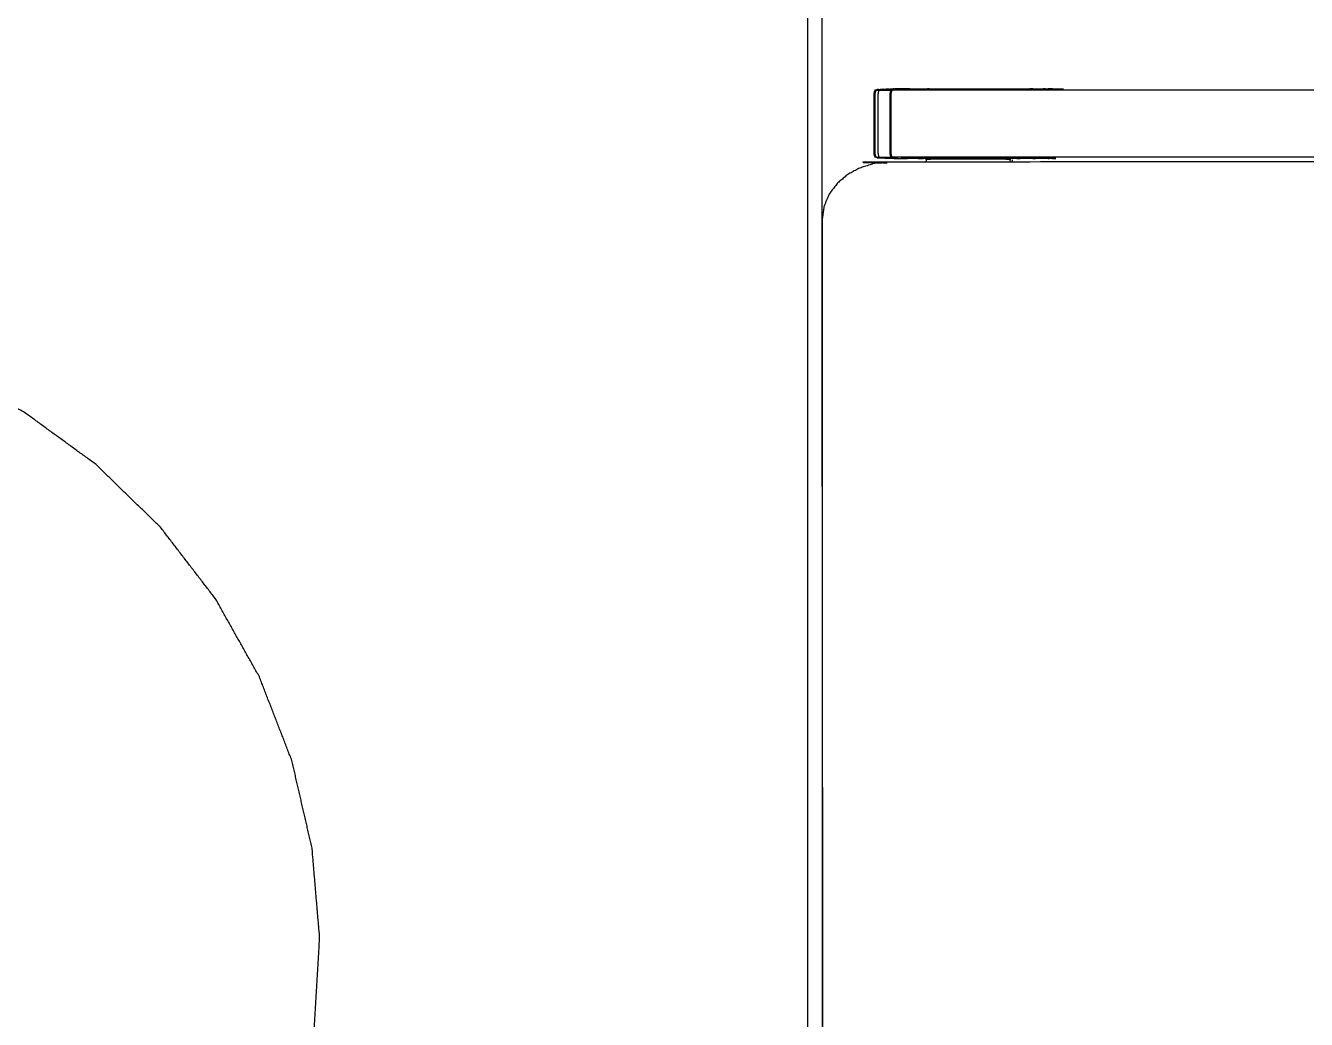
# Model space of a CAD drawing. Header units: millimetres. Extents: x 3429 to 24139, y -631 to 9878.
# Drawn here: x 7964.84 to 8008.2, y 3634.7 to 3668.35 of the extents above; entities that cross this region are included whole.
import ezdxf

# ---------------------------------------------------------------- set-up
doc = ezdxf.new("R2010")
doc.units = ezdxf.units.MM
for name, color, linetype, lineweight in [('multid_gorunus_3', 23, 'Continuous', 13), ('multid_gorunus_4', 15, 'Continuous', 9), ('multid_gorunus_5', 193, 'Continuous', 5)]:
    doc.layers.add(name, color=color, linetype=linetype, lineweight=lineweight)

# ---------------------------------------------------------------- blocks, each defined once
blk = doc.blocks.new('grup-1')
at = {"layer": 'multid_gorunus_3', "lineweight": -3}
for points in [[(2472.273, 6191.084), (2471.903, 6191.127), (2471.533, 6191.17), (2437.262, 6191.179), (2402.99, 6191.189), (2402.62, 6191.146), (2402.25, 6191.104), (2401.911, 6190.982), (2401.571, 6190.861), (2401.271, 6190.67), (2400.971, 6190.479), (2400.721, 6190.229), (2400.471, 6189.979), (2400.28, 6189.68), (2400.09, 6189.38), (2399.968, 6189.04), (2399.846, 6188.701), (2399.804, 6188.331), (2399.761, 6187.961), (2399.747, 6136.19), (2399.729, 6073.918), (2399.772, 6073.548), (2399.815, 6073.178), (2399.936, 6072.839), (2400.058, 6072.499), (2400.248, 6072.199), (2400.439, 6071.899), (2400.689, 6071.649), (2400.939, 6071.399), (2401.238, 6071.208), (2401.538, 6071.017), (2401.878, 6070.896), (2402.217, 6070.774), (2402.587, 6070.731), (2402.957, 6070.689), (2437.229, 6070.679), (2471.5, 6070.67), (2471.87, 6070.712), (2472.24, 6070.755), (2472.58, 6070.876), (2472.919, 6070.998), (2473.219, 6071.188), (2473.519, 6071.379), (2473.769, 6071.629), (2474.019, 6071.879), (2474.21, 6072.179), (2474.401, 6072.478), (2474.522, 6072.818), (2474.644, 6073.158), (2474.687, 6073.528), (2474.729, 6073.897), (2474.747, 6136.169), (2474.761, 6187.94), (2474.718, 6188.31), (2474.676, 6188.68), (2474.554, 6189.02), (2474.433, 6189.36), (2474.242, 6189.659), (2474.052, 6189.959), (2473.802, 6190.209), (2473.552, 6190.459), (2473.252, 6190.65), (2472.952, 6190.841), (2472.613, 6190.963), (2472.273, 6191.084)], [(2471.531, 6190.67), (2471.844, 6190.634), (2472.156, 6190.597), (2472.444, 6190.494), (2472.731, 6190.392), (2472.984, 6190.23), (2473.238, 6190.069), (2473.449, 6189.857), (2473.661, 6189.646), (2473.822, 6189.392), (2473.983, 6189.138), (2474.086, 6188.851), (2474.189, 6188.564), (2474.225, 6188.251), (2474.261, 6187.938), (2474.247, 6136.169), (2474.229, 6073.9), (2474.193, 6073.587), (2474.157, 6073.274), (2474.054, 6072.987), (2473.951, 6072.7), (2473.79, 6072.446), (2473.628, 6072.193), (2473.417, 6071.981), (2473.205, 6071.77), (2472.952, 6071.609), (2472.698, 6071.447), (2472.411, 6071.345), (2472.124, 6071.242), (2471.811, 6071.206), (2471.498, 6071.17), (2437.229, 6071.179), (2402.959, 6071.189), (2402.647, 6071.225), (2402.334, 6071.261), (2402.047, 6071.364), (2401.76, 6071.467), (2401.506, 6071.628), (2401.253, 6071.79), (2401.041, 6072.001), (2400.83, 6072.213), (2400.668, 6072.466), (2400.507, 6072.72), (2400.404, 6073.007), (2400.302, 6073.295), (2400.265, 6073.607), (2400.229, 6073.92), (2400.247, 6136.189), (2400.261, 6187.959), (2400.297, 6188.272), (2400.333, 6188.584), (2400.436, 6188.871), (2400.539, 6189.159), (2400.7, 6189.412), (2400.862, 6189.666), (2401.073, 6189.877), (2401.285, 6190.089), (2401.539, 6190.25), (2401.792, 6190.411), (2402.079, 6190.514), (2402.367, 6190.617), (2402.679, 6190.653), (2402.992, 6190.689), (2437.262, 6190.679), (2471.531, 6190.67)]]:
    blk.add_open_spline(points, degree=2, knots=[-16, -16, -16, -15, -15, -14, -14, -13, -13, -12, -12, -11, -11, -10, -10, -9, -9, -8, -8, -7, -7, -6, -6, -5, -5, -4, -4, -3, -3, -2, -2, -1, -1, 0, 0, 1, 1, 2, 2, 3, 3, 4, 4, 5, 5, 6, 6, 7, 7, 8, 8, 9, 9, 10, 10, 11, 11, 12, 12, 13, 13, 14, 14, 15, 15, 16, 16, 16], dxfattribs=at)
at = {"layer": 'multid_gorunus_4', "lineweight": -3}
for points, knots in [([(2347.005, 6126.014), (2347.01, 6126.022), (2347.014, 6126.029), (2347.025, 6126.039), (2347.036, 6126.049), (2347.058, 6126.065), (2347.079, 6126.082), (2347.114, 6126.107), (2347.149, 6126.132), (2347.2, 6126.169), (2347.251, 6126.206), (2347.315, 6126.252), (2347.379, 6126.298), (2347.453, 6126.351), (2347.527, 6126.403), (2347.608, 6126.459), (2347.689, 6126.515), (2347.773, 6126.572), (2347.858, 6126.629), (2347.945, 6126.686), (2348.032, 6126.743), (2348.122, 6126.8), (2348.211, 6126.858), (2348.302, 6126.914), (2348.394, 6126.971), (2348.486, 6127.026), (2348.578, 6127.082), (2348.671, 6127.136), (2348.764, 6127.191), (2348.858, 6127.244), (2348.952, 6127.298), (2349.047, 6127.35), (2349.142, 6127.402), (2349.238, 6127.453), (2349.333, 6127.505), (2349.43, 6127.555), (2349.527, 6127.605), (2349.624, 6127.654), (2349.722, 6127.703), (2349.82, 6127.751), (2349.919, 6127.799), (2350.018, 6127.845), (2350.117, 6127.892), (2350.217, 6127.938), (2350.317, 6127.983), (2350.418, 6128.028), (2350.519, 6128.072), (2350.621, 6128.115), (2350.723, 6128.158), (2350.825, 6128.2), (2350.928, 6128.243), (2351.031, 6128.283), (2351.134, 6128.324), (2351.239, 6128.364), (2351.343, 6128.404), (2351.447, 6128.442), (2351.552, 6128.48), (2351.658, 6128.518), (2351.763, 6128.555), (2351.87, 6128.591), (2351.976, 6128.627), (2352.083, 6128.661), (2352.19, 6128.696), (2352.298, 6128.729), (2352.405, 6128.762), (2352.514, 6128.794), (2352.622, 6128.826), (2352.731, 6128.857), (2352.84, 6128.888), (2352.949, 6128.917), (2353.059, 6128.946), (2353.169, 6128.974), (2353.279, 6129.002), (2353.39, 6129.029), (2353.501, 6129.055), (2353.612, 6129.08), (2353.724, 6129.105), (2353.836, 6129.129), (2353.948, 6129.153), (2354.06, 6129.175), (2354.173, 6129.197), (2354.286, 6129.218), (2354.399, 6129.239), (2354.516, 6129.258), (2354.634, 6129.278), (2354.76, 6129.296), (2354.886, 6129.314), (2355.025, 6129.33), (2355.163, 6129.347), (2355.318, 6129.363), (2355.474, 6129.378), (2355.649, 6129.392), (2355.825, 6129.406), (2356.025, 6129.42), (2356.225, 6129.433), (2356.454, 6129.445), (2356.683, 6129.457), (2356.944, 6129.468), (2357.205, 6129.479), (2357.503, 6129.489), (2357.801, 6129.499), (2358.139, 6129.508), (2358.477, 6129.517), (2358.86, 6129.525), (2359.243, 6129.533), (2359.674, 6129.541), (2360.105, 6129.548), (2360.589, 6129.555), (2361.073, 6129.561), (2361.613, 6129.567), (2362.153, 6129.573), (2362.754, 6129.578), (2363.355, 6129.583), (2364.02, 6129.588), (2364.685, 6129.592), (2365.407, 6129.596), (2366.129, 6129.6), (2366.899, 6129.604), (2367.669, 6129.607), (2368.48, 6129.61), (2369.29, 6129.613), (2370.133, 6129.616), (2370.976, 6129.618), (2371.844, 6129.62), (2372.711, 6129.622), (2373.594, 6129.624), (2374.478, 6129.626), (2375.37, 6129.627), (2376.262, 6129.628), (2377.154, 6129.629), (2378.046, 6129.63), (2378.93, 6129.631), (2379.814, 6129.632), (2380.683, 6129.633), (2381.551, 6129.633), (2382.396, 6129.633), (2382.64, 6129.634), (2383.453, 6129.634), (2384.265, 6129.634), (2385.038, 6129.634), (2385.811, 6129.634), (2386.535, 6129.634), (2387.26, 6129.635), (2387.929, 6129.634), (2388.597, 6129.634), (2389.202, 6129.634), (2389.806, 6129.634), (2390.35, 6129.634), (2390.895, 6129.634), (2391.382, 6129.634), (2391.869, 6129.634), (2392.302, 6129.634), (2392.736, 6129.634), (2393.119, 6129.634), (2393.503, 6129.634), (2393.84, 6129.634), (2394.177, 6129.634), (2394.471, 6129.634), (2394.765, 6129.634), (2395.02, 6129.634), (2395.275, 6129.634), (2395.493, 6129.634), (2395.712, 6129.634), (2395.898, 6129.634), (2396.084, 6129.634), (2396.239, 6129.634), (2396.394, 6129.634), (2396.522, 6129.634), (2396.65, 6129.634), (2396.753, 6129.634), (2396.856, 6129.634), (2396.937, 6129.634), (2397.018, 6129.634), (2397.08, 6129.634), (2397.142, 6129.634), (2397.187, 6129.634), (2397.233, 6129.634), (2397.265, 6129.634), (2397.297, 6129.634), (2397.318, 6129.633), (2397.339, 6129.633), (2397.35, 6129.631), (2397.362, 6129.629)], [0, 0, 0, 1, 1, 2, 2, 3, 3, 4, 4, 5, 5, 6, 6, 7, 7, 8, 8, 9, 9, 10, 10, 11, 11, 12, 12, 13, 13, 14, 14, 15, 15, 16, 16, 17, 17, 18, 18, 19, 19, 20, 20, 21, 21, 22, 22, 23, 23, 24, 24, 25, 25, 26, 26, 27, 27, 28, 28, 29, 29, 30, 30, 31, 31, 32, 32, 33, 33, 34, 34, 35, 35, 36, 36, 37, 37, 38, 38, 39, 39, 40, 40, 41, 41, 42, 42, 43, 43, 44, 44, 45, 45, 46, 46, 47, 47, 48, 48, 49, 49, 50, 50, 51, 51, 52, 52, 53, 53, 54, 54, 55, 55, 56, 56, 57, 57, 58, 58, 59, 59, 60, 60, 61, 61, 62, 62, 63, 63, 64, 64, 65, 65, 66, 66, 67, 67, 68, 68, 69, 69, 70, 70, 71, 71, 72, 72, 73, 73, 74, 74, 75, 75, 76, 76, 77, 77, 78, 78, 79, 79, 80, 80, 81, 81, 82, 82, 83, 83, 84, 84, 85, 85, 86, 86, 87, 87, 88, 88, 89, 89, 90, 90, 91, 91, 91]), ([(2396.969, 6129.675), (2396.93, 6129.676), (2396.89, 6129.676), (2396.87, 6129.677), (2396.85, 6129.677), (2396.798, 6129.678), (2396.747, 6129.678), (2396.688, 6129.678), (2396.63, 6129.679), (2396.562, 6129.679), (2396.495, 6129.679), (2396.419, 6129.679), (2396.343, 6129.679), (2396.258, 6129.679), (2396.173, 6129.679), (2396.077, 6129.679), (2395.982, 6129.679), (2395.878, 6129.679), (2395.774, 6129.679), (2395.662, 6129.679), (2395.55, 6129.679), (2395.432, 6129.679), (2395.314, 6129.679), (2395.191, 6129.679), (2395.068, 6129.679), (2394.942, 6129.679), (2394.815, 6129.679), (2394.686, 6129.679), (2394.557, 6129.679), (2394.426, 6129.679), (2394.296, 6129.679), (2394.165, 6129.679), (2394.035, 6129.679), (2393.905, 6129.679), (2393.776, 6129.679), (2393.65, 6129.679), (2393.523, 6129.679), (2393.4, 6129.679), (2393.277, 6129.679), (2393.159, 6129.679), (2393.041, 6129.679), (2392.929, 6129.679), (2392.818, 6129.679), (2392.713, 6129.679), (2392.609, 6129.679), (2392.514, 6129.679), (2392.419, 6129.679), (2392.333, 6129.679), (2392.248, 6129.679), (2392.172, 6129.679), (2392.096, 6129.679), (2392.029, 6129.679), (2391.962, 6129.679), (2391.903, 6129.679), (2391.844, 6129.678), (2391.793, 6129.678), (2391.742, 6129.678), (2391.698, 6129.677), (2391.654, 6129.677), (2391.616, 6129.676), (2391.578, 6129.675), (2391.578, 6129.675), (2391.578, 6129.675)], [187.113527, 187.113527, 187.113527, 188, 188, 189, 189, 190, 190, 191, 191, 192, 192, 193, 193, 194, 194, 195, 195, 196, 196, 197, 197, 198, 198, 199, 199, 200, 200, 201, 201, 202, 202, 203, 203, 204, 204, 205, 205, 206, 206, 207, 207, 208, 208, 209, 209, 210, 210, 211, 211, 212, 212, 213, 213, 214, 214, 215, 215, 216, 216, 217, 217, 217.009365, 217.009365, 217.009365]), ([(2391.941, 6129.678), (2391.941, 6129.678), (2391.942, 6129.678), (2392.001, 6129.679), (2392.061, 6129.679), (2392.078, 6129.679), (2392.096, 6129.679)], [246.987914, 246.987914, 246.987914, 247, 247, 248, 248, 248.257924, 248.257924, 248.257924]), ([(2392.196, 6129.679), (2392.196, 6129.679), (2392.197, 6129.679), (2392.222, 6129.679), (2392.248, 6129.679)], [248.9989623, 248.9989623, 248.9989623, 249, 249, 249.3333336, 249.3333336, 249.3333336]), ([(2392.609, 6129.679), (2392.662, 6129.679), (2392.716, 6129.679), (2392.716, 6129.679), (2392.716, 6129.679)], [251.4453515, 251.4453515, 251.4453515, 252, 252, 252.0000001, 252.0000001, 252.0000001]), ([(2396.78, 6129.679), (2396.78, 6129.679), (2396.78, 6129.679), (2396.84, 6129.678), (2396.899, 6129.678), (2396.951, 6129.678), (2397.002, 6129.677), (2397.047, 6129.677), (2397.091, 6129.677), (2397.129, 6129.676), (2397.167, 6129.675), (2397.199, 6129.674), (2397.231, 6129.673), (2397.257, 6129.672), (2397.284, 6129.671)], [47.99625, 47.99625, 47.99625, 48, 48, 49, 49, 50, 50, 51, 51, 52, 52, 53, 53, 53.997378, 53.997378, 53.997378]), ([(2396.969, 6129.675), (2396.991, 6129.675), (2397.013, 6129.675), (2397.044, 6129.674), (2397.076, 6129.673), (2397.102, 6129.672), (2397.129, 6129.671), (2397.15, 6129.67), (2397.17, 6129.669)], [180.29815, 180.29815, 180.29815, 181, 181, 182, 182, 183, 183, 184, 184, 184]), ([(2397.17, 6129.669), (2397.192, 6129.668), (2397.214, 6129.666), (2397.231, 6129.665), (2397.249, 6129.663)], [0, 0, 0, 1, 1, 2, 2, 2]), ([(2397.249, 6129.663), (2397.262, 6129.661), (2397.276, 6129.659), (2397.289, 6129.656), (2397.301, 6129.654)], [0, 0, 0, 1, 1, 2, 2, 2]), ([(2397.52, 6129.664), (2397.487, 6129.664), (2397.455, 6129.664), (2397.428, 6129.664), (2397.401, 6129.664), (2397.383, 6129.666), (2397.365, 6129.668), (2397.346, 6129.668), (2397.327, 6129.668), (2397.306, 6129.669), (2397.284, 6129.671)], [0, 0, 0, 1, 1, 2, 2, 3, 3, 4, 4, 5, 5, 5]), ([(2397.352, 6129.637), (2397.345, 6129.64), (2397.339, 6129.644), (2397.331, 6129.646), (2397.323, 6129.649), (2397.312, 6129.652), (2397.301, 6129.654)], [0, 0, 0, 1, 1, 2, 2, 3, 3, 3]), ([(2397.329, 6127.343), (2397.333, 6127.344), (2397.337, 6127.344), (2397.348, 6127.347), (2397.358, 6127.349), (2397.366, 6127.352), (2397.374, 6127.355), (2397.38, 6127.358), (2397.387, 6127.361), (2397.391, 6127.364), (2397.396, 6127.368), (2397.401, 6127.372), (2397.405, 6127.376), (2397.409, 6127.38), (2397.412, 6127.385), (2397.415, 6127.39), (2397.419, 6127.396), (2397.421, 6127.402), (2397.424, 6127.408), (2397.427, 6127.416), (2397.429, 6127.423), (2397.431, 6127.432), (2397.433, 6127.441), (2397.435, 6127.452), (2397.436, 6127.462), (2397.438, 6127.474), (2397.439, 6127.486), (2397.44, 6127.5), (2397.441, 6127.514), (2397.442, 6127.53), (2397.443, 6127.546), (2397.443, 6127.564), (2397.444, 6127.583), (2397.444, 6127.603), (2397.445, 6127.624), (2397.445, 6127.647), (2397.445, 6127.67), (2397.445, 6127.695), (2397.445, 6127.721), (2397.445, 6127.749), (2397.445, 6127.777), (2397.445, 6127.808), (2397.446, 6127.84), (2397.446, 6127.874), (2397.446, 6127.908), (2397.445, 6127.945), (2397.445, 6127.982), (2397.445, 6128.021), (2397.445, 6128.061), (2397.445, 6128.102), (2397.445, 6128.143), (2397.445, 6128.186), (2397.446, 6128.228), (2397.445, 6128.272), (2397.445, 6128.316), (2397.445, 6128.361), (2397.445, 6128.405), (2397.445, 6128.45), (2397.445, 6128.495), (2397.445, 6128.54), (2397.445, 6128.585), (2397.445, 6128.63), (2397.445, 6128.674), (2397.445, 6128.718), (2397.445, 6128.762), (2397.445, 6128.804), (2397.445, 6128.847), (2397.445, 6128.888), (2397.445, 6128.929), (2397.445, 6128.969), (2397.445, 6129.008), (2397.445, 6129.045), (2397.445, 6129.082), (2397.445, 6129.116), (2397.445, 6129.15), (2397.445, 6129.182), (2397.445, 6129.213), (2397.445, 6129.241), (2397.445, 6129.27), (2397.445, 6129.295), (2397.445, 6129.321), (2397.445, 6129.344), (2397.445, 6129.367), (2397.444, 6129.387), (2397.444, 6129.408), (2397.443, 6129.426), (2397.443, 6129.444), (2397.442, 6129.46), (2397.441, 6129.476), (2397.44, 6129.49), (2397.439, 6129.504), (2397.438, 6129.516), (2397.436, 6129.528), (2397.435, 6129.539), (2397.433, 6129.549), (2397.431, 6129.558), (2397.429, 6129.567), (2397.426, 6129.574), (2397.424, 6129.582), (2397.421, 6129.588), (2397.419, 6129.595), (2397.415, 6129.6), (2397.412, 6129.605), (2397.408, 6129.61), (2397.405, 6129.614), (2397.4, 6129.618), (2397.396, 6129.622), (2397.391, 6129.626), (2397.386, 6129.629), (2397.38, 6129.632), (2397.374, 6129.636), (2397.366, 6129.638), (2397.358, 6129.641), (2397.348, 6129.643), (2397.337, 6129.646), (2397.333, 6129.647), (2397.329, 6129.647)], [43.684205, 43.684205, 43.684205, 44, 44, 45, 45, 46, 46, 47, 47, 48, 48, 49, 49, 50, 50, 51, 51, 52, 52, 53, 53, 54, 54, 55, 55, 56, 56, 57, 57, 58, 58, 59, 59, 60, 60, 61, 61, 62, 62, 63, 63, 64, 64, 65, 65, 66, 66, 67, 67, 68, 68, 69, 69, 70, 70, 71, 71, 72, 72, 73, 73, 74, 74, 75, 75, 76, 76, 77, 77, 78, 78, 79, 79, 80, 80, 81, 81, 82, 82, 83, 83, 84, 84, 85, 85, 86, 86, 87, 87, 88, 88, 89, 89, 90, 90, 91, 91, 92, 92, 93, 93, 94, 94, 95, 95, 96, 96, 97, 97, 98, 98, 99, 99, 100, 100, 100.322771, 100.322771, 100.322771]), ([(2397.352, 6129.637), (2397.357, 6129.633), (2397.362, 6129.629), (2397.368, 6129.626), (2397.373, 6129.622)], [0, 0, 0, 1, 1, 2, 2, 2]), ([(2397.365, 6129.668), (2397.393, 6129.668), (2397.42, 6129.668), (2397.437, 6129.666), (2397.455, 6129.664)], [0, 0, 0, 1, 1, 2, 2, 2]), ([(2397.373, 6129.622), (2397.377, 6129.618), (2397.381, 6129.614), (2397.385, 6129.61), (2397.389, 6129.605), (2397.392, 6129.6), (2397.395, 6129.595), (2397.398, 6129.588), (2397.401, 6129.582), (2397.403, 6129.574), (2397.405, 6129.567), (2397.407, 6129.558), (2397.41, 6129.549), (2397.411, 6129.539), (2397.413, 6129.528), (2397.414, 6129.516), (2397.416, 6129.504), (2397.417, 6129.49), (2397.418, 6129.476), (2397.418, 6129.46), (2397.419, 6129.444), (2397.42, 6129.426), (2397.42, 6129.408), (2397.421, 6129.387), (2397.421, 6129.367), (2397.422, 6129.344), (2397.422, 6129.321), (2397.422, 6129.295), (2397.422, 6129.27), (2397.422, 6129.241), (2397.422, 6129.213), (2397.422, 6129.182), (2397.422, 6129.15), (2397.422, 6129.116), (2397.422, 6129.082), (2397.422, 6129.045), (2397.422, 6129.008), (2397.422, 6128.969), (2397.422, 6128.929), (2397.422, 6128.888), (2397.422, 6128.847), (2397.422, 6128.804), (2397.422, 6128.762), (2397.422, 6128.718), (2397.422, 6128.674), (2397.422, 6128.63), (2397.422, 6128.585), (2397.422, 6128.54), (2397.422, 6128.495), (2397.422, 6128.45), (2397.422, 6128.405), (2397.422, 6128.361), (2397.422, 6128.316), (2397.422, 6128.272), (2397.422, 6128.228), (2397.422, 6128.186), (2397.422, 6128.143), (2397.422, 6128.102), (2397.422, 6128.061), (2397.422, 6128.021), (2397.422, 6127.982), (2397.422, 6127.945), (2397.422, 6127.908), (2397.422, 6127.874), (2397.422, 6127.84), (2397.422, 6127.808), (2397.422, 6127.777), (2397.422, 6127.749), (2397.422, 6127.721), (2397.422, 6127.695), (2397.422, 6127.669), (2397.422, 6127.646), (2397.421, 6127.624), (2397.421, 6127.603), (2397.421, 6127.583), (2397.42, 6127.564), (2397.419, 6127.546), (2397.419, 6127.53), (2397.418, 6127.514), (2397.417, 6127.5), (2397.416, 6127.486), (2397.414, 6127.474), (2397.413, 6127.462), (2397.411, 6127.452), (2397.41, 6127.441), (2397.408, 6127.432), (2397.406, 6127.423), (2397.403, 6127.416), (2397.401, 6127.408), (2397.398, 6127.402), (2397.395, 6127.396), (2397.392, 6127.39), (2397.389, 6127.385), (2397.385, 6127.38), (2397.381, 6127.376), (2397.377, 6127.372), (2397.373, 6127.368)], [-32, -32, -32, -31, -31, -30, -30, -29, -29, -28, -28, -27, -27, -26, -26, -25, -25, -24, -24, -23, -23, -22, -22, -21, -21, -20, -20, -19, -19, -18, -18, -17, -17, -16, -16, -15, -15, -14, -14, -13, -13, -12, -12, -11, -11, -10, -10, -9, -9, -8, -8, -7, -7, -6, -6, -5, -5, -4, -4, -3, -3, -2, -2, -1, -1, 0, 0, 1, 1, 2, 2, 3, 3, 4, 4, 5, 5, 6, 6, 7, 7, 8, 8, 9, 9, 10, 10, 11, 11, 12, 12, 13, 13, 14, 14, 15, 15, 16, 16, 16]), ([(2397.805, 6129.634), (2397.776, 6129.634), (2397.747, 6129.634), (2397.713, 6129.634), (2397.68, 6129.634), (2397.645, 6129.634), (2397.611, 6129.634), (2397.579, 6129.634), (2397.546, 6129.634), (2397.519, 6129.634), (2397.491, 6129.634), (2397.472, 6129.634), (2397.453, 6129.634), (2397.44, 6129.633), (2397.427, 6129.633), (2397.418, 6129.631), (2397.409, 6129.629), (2397.403, 6129.626), (2397.396, 6129.622)], [0, 0, 0, 1, 1, 2, 2, 3, 3, 4, 4, 5, 5, 6, 6, 7, 7, 8, 8, 9, 9, 9]), ([(2397.483, 6129.66), (2397.456, 6129.66), (2397.428, 6129.66), (2397.414, 6129.662), (2397.401, 6129.664)], [0, 0, 0, 1, 1, 2, 2, 2]), ([(2397.52, 6129.664), (2397.534, 6129.662), (2397.548, 6129.66), (2397.515, 6129.66), (2397.483, 6129.66), (2397.469, 6129.662), (2397.455, 6129.664)], [0, 0, 0, 1, 1, 2, 2, 3, 3, 3]), ([(2397.484, 6129.668), (2397.502, 6129.666), (2397.52, 6129.664), (2397.554, 6129.664), (2397.588, 6129.664), (2397.57, 6129.666), (2397.552, 6129.668), (2397.518, 6129.668), (2397.484, 6129.668)], [0, 0, 0, 1, 1, 2, 2, 3, 3, 4, 4, 4]), ([(2397.781, 6129.649), (2397.773, 6129.652), (2397.764, 6129.655), (2397.753, 6129.657), (2397.742, 6129.66), (2397.712, 6129.66), (2397.683, 6129.66), (2397.669, 6129.662), (2397.655, 6129.664), (2397.621, 6129.664), (2397.588, 6129.664)], [0, 0, 0, 1, 1, 2, 2, 3, 3, 4, 4, 5, 5, 5]), ([(2397.683, 6129.66), (2397.65, 6129.66), (2397.616, 6129.66), (2397.602, 6129.662), (2397.588, 6129.664)], [0, 0, 0, 1, 1, 2, 2, 2]), ([(2397.683, 6129.66), (2397.694, 6129.657), (2397.705, 6129.655), (2397.735, 6129.655), (2397.764, 6129.655)], [0, 0, 0, 1, 1, 2, 2, 2]), ([(2397.705, 6129.655), (2397.714, 6129.652), (2397.723, 6129.649), (2397.752, 6129.649), (2397.781, 6129.649)], [0, 0, 0, 1, 1, 2, 2, 2]), ([(2397.832, 6129.649), (2397.807, 6129.649), (2397.781, 6129.649), (2397.788, 6129.645), (2397.795, 6129.642), (2397.82, 6129.642), (2397.845, 6129.642), (2397.839, 6129.645), (2397.832, 6129.649), (2397.823, 6129.652), (2397.815, 6129.655)], [0, 0, 0, 1, 1, 2, 2, 3, 3, 4, 4, 5, 5, 5]), ([(2397.832, 6129.649), (2397.853, 6129.649), (2397.875, 6129.649), (2397.881, 6129.645), (2397.888, 6129.642), (2397.894, 6129.638), (2397.899, 6129.634), (2397.878, 6129.634), (2397.856, 6129.634), (2397.831, 6129.634), (2397.805, 6129.634), (2397.8, 6129.638), (2397.795, 6129.642)], [0, 0, 0, 1, 1, 2, 2, 3, 3, 4, 4, 5, 5, 6, 6, 6]), ([(2397.805, 6129.634), (2397.81, 6129.63), (2397.815, 6129.625), (2397.819, 6129.62), (2397.823, 6129.615), (2397.827, 6129.609), (2397.831, 6129.603), (2397.834, 6129.596), (2397.837, 6129.589), (2397.84, 6129.581), (2397.842, 6129.573), (2397.844, 6129.563), (2397.847, 6129.554), (2397.848, 6129.543), (2397.85, 6129.532), (2397.852, 6129.519), (2397.853, 6129.507), (2397.854, 6129.492), (2397.855, 6129.478), (2397.856, 6129.462), (2397.857, 6129.445), (2397.857, 6129.427), (2397.858, 6129.408), (2397.858, 6129.388), (2397.859, 6129.367), (2397.859, 6129.344), (2397.859, 6129.321), (2397.859, 6129.295), (2397.86, 6129.27), (2397.86, 6129.241), (2397.86, 6129.213), (2397.86, 6129.182), (2397.86, 6129.151), (2397.86, 6129.116), (2397.86, 6129.082), (2397.86, 6129.045), (2397.86, 6129.008), (2397.86, 6128.969), (2397.86, 6128.929), (2397.86, 6128.888), (2397.86, 6128.847), (2397.86, 6128.804), (2397.86, 6128.762), (2397.86, 6128.718), (2397.86, 6128.674), (2397.86, 6128.63), (2397.86, 6128.585), (2397.86, 6128.54), (2397.86, 6128.495), (2397.86, 6128.45), (2397.86, 6128.405), (2397.86, 6128.361), (2397.86, 6128.316), (2397.86, 6128.272), (2397.86, 6128.228), (2397.86, 6128.186), (2397.86, 6128.143), (2397.86, 6128.102), (2397.86, 6128.061), (2397.86, 6128.021), (2397.86, 6127.982), (2397.86, 6127.945), (2397.86, 6127.908), (2397.86, 6127.874), (2397.86, 6127.84), (2397.86, 6127.808), (2397.86, 6127.777), (2397.86, 6127.749), (2397.86, 6127.72), (2397.86, 6127.695), (2397.859, 6127.669), (2397.859, 6127.646), (2397.859, 6127.623), (2397.859, 6127.602), (2397.858, 6127.582), (2397.858, 6127.563), (2397.857, 6127.545), (2397.856, 6127.529), (2397.855, 6127.512), (2397.854, 6127.498), (2397.853, 6127.484), (2397.852, 6127.471), (2397.85, 6127.459), (2397.848, 6127.448), (2397.847, 6127.437), (2397.844, 6127.427), (2397.842, 6127.418), (2397.84, 6127.41), (2397.837, 6127.401), (2397.834, 6127.394), (2397.831, 6127.387), (2397.827, 6127.381), (2397.824, 6127.375), (2397.819, 6127.37), (2397.815, 6127.365), (2397.81, 6127.361), (2397.806, 6127.356)], [0, 0, 0, 1, 1, 2, 2, 3, 3, 4, 4, 5, 5, 6, 6, 7, 7, 8, 8, 9, 9, 10, 10, 11, 11, 12, 12, 13, 13, 14, 14, 15, 15, 16, 16, 17, 17, 18, 18, 19, 19, 20, 20, 21, 21, 22, 22, 23, 23, 24, 24, 25, 25, 26, 26, 27, 27, 28, 28, 29, 29, 30, 30, 31, 31, 32, 32, 33, 33, 34, 34, 35, 35, 36, 36, 37, 37, 38, 38, 39, 39, 40, 40, 41, 41, 42, 42, 43, 43, 44, 44, 45, 45, 46, 46, 47, 47, 48, 48, 48]), ([(2397.899, 6129.634), (2397.916, 6129.634), (2397.934, 6129.634), (2397.928, 6129.638), (2397.923, 6129.642), (2397.906, 6129.642), (2397.888, 6129.642)], [0, 0, 0, 1, 1, 2, 2, 3, 3, 3]), ([(2397.971, 6129.625), (2397.957, 6129.625), (2397.943, 6129.625), (2397.926, 6129.625), (2397.909, 6129.625), (2397.904, 6129.63), (2397.899, 6129.634)], [0, 0, 0, 1, 1, 2, 2, 3, 3, 3]), ([(2397.909, 6127.365), (2397.913, 6127.37), (2397.917, 6127.375), (2397.921, 6127.381), (2397.924, 6127.387), (2397.927, 6127.394), (2397.93, 6127.401), (2397.933, 6127.41), (2397.936, 6127.418), (2397.938, 6127.427), (2397.94, 6127.437), (2397.942, 6127.448), (2397.944, 6127.458), (2397.945, 6127.471), (2397.947, 6127.484), (2397.948, 6127.498), (2397.949, 6127.512), (2397.95, 6127.529), (2397.95, 6127.545), (2397.951, 6127.563), (2397.952, 6127.582), (2397.952, 6127.602), (2397.952, 6127.623), (2397.953, 6127.646), (2397.953, 6127.669), (2397.953, 6127.695), (2397.953, 6127.72), (2397.953, 6127.749), (2397.953, 6127.777), (2397.953, 6127.808), (2397.953, 6127.84), (2397.953, 6127.874), (2397.953, 6127.908), (2397.953, 6127.945), (2397.953, 6127.982), (2397.953, 6128.021), (2397.953, 6128.061), (2397.953, 6128.102), (2397.953, 6128.143), (2397.953, 6128.186), (2397.953, 6128.228), (2397.953, 6128.272), (2397.953, 6128.316), (2397.953, 6128.361), (2397.953, 6128.405), (2397.953, 6128.45), (2397.953, 6128.495), (2397.953, 6128.54), (2397.953, 6128.585), (2397.953, 6128.63), (2397.953, 6128.674), (2397.953, 6128.718), (2397.953, 6128.762), (2397.953, 6128.804), (2397.953, 6128.847), (2397.953, 6128.888), (2397.953, 6128.929), (2397.953, 6128.969), (2397.953, 6129.008), (2397.953, 6129.045), (2397.953, 6129.082), (2397.953, 6129.116), (2397.953, 6129.15), (2397.953, 6129.182), (2397.953, 6129.213), (2397.953, 6129.241), (2397.953, 6129.27), (2397.953, 6129.295), (2397.953, 6129.321), (2397.953, 6129.344), (2397.952, 6129.367), (2397.952, 6129.388), (2397.952, 6129.408), (2397.951, 6129.427), (2397.95, 6129.445), (2397.95, 6129.462), (2397.949, 6129.478), (2397.948, 6129.492), (2397.947, 6129.506), (2397.945, 6129.519), (2397.944, 6129.532), (2397.942, 6129.543), (2397.94, 6129.553), (2397.938, 6129.563), (2397.936, 6129.572), (2397.933, 6129.581), (2397.93, 6129.589), (2397.927, 6129.596), (2397.924, 6129.603), (2397.921, 6129.609), (2397.917, 6129.615), (2397.913, 6129.62), (2397.909, 6129.625)], [0, 0, 0, 1, 1, 2, 2, 3, 3, 4, 4, 5, 5, 6, 6, 7, 7, 8, 8, 9, 9, 10, 10, 11, 11, 12, 12, 13, 13, 14, 14, 15, 15, 16, 16, 17, 17, 18, 18, 19, 19, 20, 20, 21, 21, 22, 22, 23, 23, 24, 24, 25, 25, 26, 26, 27, 27, 28, 28, 29, 29, 30, 30, 31, 31, 32, 32, 33, 33, 34, 34, 35, 35, 36, 36, 37, 37, 38, 38, 39, 39, 40, 40, 41, 41, 42, 42, 43, 43, 44, 44, 45, 45, 46, 46, 46]), ([(2397.944, 6127.365), (2397.948, 6127.37), (2397.952, 6127.375), (2397.956, 6127.381), (2397.959, 6127.387), (2397.962, 6127.394), (2397.965, 6127.401), (2397.968, 6127.41), (2397.971, 6127.418), (2397.973, 6127.427), (2397.975, 6127.437), (2397.977, 6127.448), (2397.979, 6127.458), (2397.98, 6127.471), (2397.982, 6127.484), (2397.983, 6127.498), (2397.984, 6127.512), (2397.985, 6127.529), (2397.985, 6127.545), (2397.986, 6127.563), (2397.987, 6127.582), (2397.987, 6127.602), (2397.987, 6127.623), (2397.988, 6127.646), (2397.988, 6127.669), (2397.988, 6127.695), (2397.988, 6127.72), (2397.988, 6127.749), (2397.988, 6127.777), (2397.988, 6127.808), (2397.988, 6127.84), (2397.988, 6127.874), (2397.988, 6127.908), (2397.988, 6127.945), (2397.988, 6127.982), (2397.988, 6128.021), (2397.988, 6128.061), (2397.988, 6128.102), (2397.988, 6128.143), (2397.988, 6128.186), (2397.988, 6128.228), (2397.988, 6128.272), (2397.988, 6128.316), (2397.988, 6128.361), (2397.988, 6128.405), (2397.988, 6128.45), (2397.988, 6128.495), (2397.988, 6128.54), (2397.988, 6128.585), (2397.988, 6128.63), (2397.988, 6128.674), (2397.988, 6128.718), (2397.988, 6128.762), (2397.988, 6128.804), (2397.988, 6128.847), (2397.988, 6128.888), (2397.988, 6128.929), (2397.988, 6128.969), (2397.988, 6129.008), (2397.988, 6129.045), (2397.988, 6129.082), (2397.988, 6129.116), (2397.988, 6129.15), (2397.988, 6129.182), (2397.988, 6129.213), (2397.988, 6129.241), (2397.988, 6129.27), (2397.988, 6129.295), (2397.988, 6129.321), (2397.988, 6129.344), (2397.987, 6129.367), (2397.987, 6129.388), (2397.986, 6129.408), (2397.986, 6129.427), (2397.985, 6129.445), (2397.984, 6129.462), (2397.984, 6129.478), (2397.983, 6129.492), (2397.981, 6129.506), (2397.98, 6129.519), (2397.979, 6129.532), (2397.977, 6129.543), (2397.975, 6129.554), (2397.973, 6129.563), (2397.971, 6129.572), (2397.968, 6129.581), (2397.965, 6129.589), (2397.962, 6129.596), (2397.959, 6129.603), (2397.955, 6129.609), (2397.952, 6129.615), (2397.948, 6129.62), (2397.943, 6129.625)], [0, 0, 0, 1, 1, 2, 2, 3, 3, 4, 4, 5, 5, 6, 6, 7, 7, 8, 8, 9, 9, 10, 10, 11, 11, 12, 12, 13, 13, 14, 14, 15, 15, 16, 16, 17, 17, 18, 18, 19, 19, 20, 20, 21, 21, 22, 22, 23, 23, 24, 24, 25, 25, 26, 26, 27, 27, 28, 28, 29, 29, 30, 30, 31, 31, 32, 32, 33, 33, 34, 34, 35, 35, 36, 36, 37, 37, 38, 38, 39, 39, 40, 40, 41, 41, 42, 42, 43, 43, 44, 44, 45, 45, 46, 46, 46]), ([(2391.962, 6127.312), (2391.952, 6127.312), (2391.942, 6127.312), (2391.89, 6127.313), (2391.838, 6127.313), (2391.838, 6127.313), (2391.838, 6127.313)], [166.832764, 166.832764, 166.832764, 167, 167, 168, 168, 168.000988, 168.000988, 168.000988]), ([(2391.838, 6127.312), (2391.841, 6127.312), (2391.844, 6127.312), (2391.903, 6127.312), (2391.962, 6127.312), (2392.029, 6127.312), (2392.096, 6127.312), (2392.172, 6127.312), (2392.248, 6127.312), (2392.333, 6127.312), (2392.419, 6127.312), (2392.514, 6127.312), (2392.609, 6127.312), (2392.714, 6127.312), (2392.818, 6127.312), (2392.929, 6127.312), (2393.041, 6127.312), (2393.159, 6127.312), (2393.277, 6127.312), (2393.4, 6127.312), (2393.523, 6127.312), (2393.65, 6127.312), (2393.776, 6127.312), (2393.906, 6127.312), (2394.035, 6127.312), (2394.165, 6127.312), (2394.296, 6127.311), (2394.426, 6127.312), (2394.557, 6127.312), (2394.686, 6127.312), (2394.815, 6127.312), (2394.942, 6127.312), (2395.069, 6127.311), (2395.192, 6127.311), (2395.314, 6127.312), (2395.432, 6127.311), (2395.55, 6127.311), (2395.662, 6127.311), (2395.774, 6127.311), (2395.878, 6127.311), (2395.982, 6127.311), (2396.077, 6127.311), (2396.173, 6127.311), (2396.258, 6127.311), (2396.344, 6127.311), (2396.42, 6127.311), (2396.495, 6127.311), (2396.563, 6127.312), (2396.63, 6127.312), (2396.688, 6127.312), (2396.747, 6127.312), (2396.798, 6127.312), (2396.85, 6127.313), (2396.87, 6127.313), (2396.89, 6127.314), (2396.935, 6127.315), (2396.979, 6127.315), (2397.017, 6127.316), (2397.054, 6127.317), (2397.061, 6127.317), (2397.068, 6127.317)], [491.945215, 491.945215, 491.945215, 492, 492, 493, 493, 494, 494, 495, 495, 496, 496, 497, 497, 498, 498, 499, 499, 500, 500, 501, 501, 502, 502, 503, 503, 504, 504, 505, 505, 506, 506, 507, 507, 508, 508, 509, 509, 510, 510, 511, 511, 512, 512, 513, 513, 514, 514, 515, 515, 516, 516, 517, 517, 518, 518, 519, 519, 520, 520, 520.210526, 520.210526, 520.210526]), ([(2392.609, 6127.312), (2392.566, 6127.312), (2392.523, 6127.312), (2392.522, 6127.312), (2392.522, 6127.312)], [162.5523315, 162.5523315, 162.5523315, 163, 163, 163.0057863, 163.0057863, 163.0057863]), ([(2393.153, 6127.312), (2393.153, 6127.312), (2393.153, 6127.312), (2393.097, 6127.312), (2393.041, 6127.312)], [159.9999999, 159.9999999, 159.9999999, 160, 160, 160.4942479, 160.4942479, 160.4942479]), ([(2393.371, 6127.198), (2393.373, 6127.232), (2393.374, 6127.265), (2393.386, 6127.272), (2393.398, 6127.279), (2393.386, 6127.282), (2393.374, 6127.285), (2393.365, 6127.287), (2393.356, 6127.289)], [14.843826, 14.843826, 14.843826, 15, 15, 16, 16, 17, 17, 18, 18, 18]), ([(2393.523, 6127.312), (2393.457, 6127.312), (2393.391, 6127.312), (2393.391, 6127.312), (2393.39, 6127.312)], [158.4712504, 158.4712504, 158.4712504, 159, 159, 159.0047057, 159.0047057, 159.0047057]), ([(2393.398, 6127.279), (2393.426, 6127.282), (2393.453, 6127.285), (2393.512, 6127.287), (2393.57, 6127.289), (2393.664, 6127.29), (2393.759, 6127.291), (2393.894, 6127.291), (2394.03, 6127.291), (2394.211, 6127.291), (2394.392, 6127.291), (2394.596, 6127.291), (2394.8, 6127.291), (2395.004, 6127.291), (2395.208, 6127.291), (2395.389, 6127.291), (2395.571, 6127.291), (2395.706, 6127.291), (2395.841, 6127.291), (2395.936, 6127.29), (2396.03, 6127.289), (2396.089, 6127.287), (2396.147, 6127.285), (2396.175, 6127.282), (2396.202, 6127.279)], [0, 0, 0, 1, 1, 2, 2, 3, 3, 4, 4, 5, 5, 6, 6, 7, 7, 8, 8, 9, 9, 10, 10, 11, 11, 12, 12, 12]), ([(2393.897, 6127.312), (2393.897, 6127.312), (2393.897, 6127.312), (2393.836, 6127.312), (2393.776, 6127.312)], [156.9999999, 156.9999999, 156.9999999, 157, 157, 157.4714829, 157.4714829, 157.4714829]), ([(2394.422, 6127.312), (2394.422, 6127.312), (2394.422, 6127.312), (2394.29, 6127.312), (2394.158, 6127.312), (2394.158, 6127.312), (2394.157, 6127.312)], [155, 155, 155, 155, 155, 156, 156, 156.003478, 156.003478, 156.003478]), ([(2395.203, 6127.312), (2395.203, 6127.312), (2395.203, 6127.312), (2395.075, 6127.312), (2394.947, 6127.312), (2394.816, 6127.312), (2394.686, 6127.311), (2394.686, 6127.311), (2394.685, 6127.311)], [152, 152, 152, 152, 152, 153, 153, 154, 154, 154.001471, 154.001471, 154.001471]), ([(2395.69, 6127.312), (2395.69, 6127.312), (2395.69, 6127.312), (2395.571, 6127.311), (2395.452, 6127.311), (2395.451, 6127.311), (2395.451, 6127.311)], [150, 150, 150, 150, 150, 151, 151, 151.004326, 151.004326, 151.004326]), ([(2396.126, 6127.311), (2396.126, 6127.311), (2396.126, 6127.311), (2396.021, 6127.311), (2395.916, 6127.311), (2395.916, 6127.311), (2395.915, 6127.311)], [148, 148, 148, 148, 148, 149, 149, 149.003071, 149.003071, 149.003071]), ([(2396.244, 6127.289), (2396.235, 6127.287), (2396.226, 6127.285), (2396.214, 6127.282), (2396.202, 6127.279), (2396.214, 6127.272), (2396.226, 6127.265), (2396.228, 6127.231), (2396.229, 6127.197)], [0, 0, 0, 1, 1, 2, 2, 3, 3, 3.158272, 3.158272, 3.158272]), ([(2396.495, 6127.311), (2396.494, 6127.311), (2396.492, 6127.311), (2396.405, 6127.311), (2396.319, 6127.311), (2396.319, 6127.311), (2396.319, 6127.311)], [145.975228, 145.975228, 145.975228, 146, 146, 147, 147, 147.003368, 147.003368, 147.003368]), ([(2397.283, 6127.319), (2397.257, 6127.318), (2397.231, 6127.317), (2397.199, 6127.316), (2397.167, 6127.315), (2397.129, 6127.314), (2397.091, 6127.314), (2397.047, 6127.313), (2397.002, 6127.313), (2396.951, 6127.312), (2396.899, 6127.312), (2396.874, 6127.312), (2396.849, 6127.312)], [138.009209, 138.009209, 138.009209, 139, 139, 140, 140, 141, 141, 142, 142, 143, 143, 143.425591, 143.425591, 143.425591]), ([(2397.171, 6127.321), (2397.15, 6127.32), (2397.129, 6127.319), (2397.102, 6127.318), (2397.076, 6127.317), (2397.072, 6127.317), (2397.068, 6127.317)], [522, 522, 522, 523, 523, 524, 524, 524.133835, 524.133835, 524.133835]), ([(2397.249, 6127.327), (2397.231, 6127.325), (2397.214, 6127.324), (2397.192, 6127.322), (2397.171, 6127.321)], [0, 0, 0, 1, 1, 2, 2, 2]), ([(2397.301, 6127.336), (2397.289, 6127.334), (2397.276, 6127.332), (2397.262, 6127.329), (2397.249, 6127.327)], [-1, -1, -1, 0, 0, 1, 1, 1]), ([(2397.322, 6127.319), (2397.344, 6127.321), (2397.366, 6127.322), (2397.346, 6127.322), (2397.327, 6127.322), (2397.306, 6127.321), (2397.284, 6127.319)], [0, 0, 0, 1, 1, 2, 2, 3, 3, 3]), ([(2397.301, 6127.336), (2397.312, 6127.338), (2397.323, 6127.341), (2397.331, 6127.344), (2397.339, 6127.347), (2397.346, 6127.35), (2397.352, 6127.353)], [-1, -1, -1, 0, 0, 1, 1, 2, 2, 2]), ([(2397.366, 6127.322), (2397.383, 6127.324), (2397.401, 6127.326), (2397.382, 6127.326), (2397.362, 6127.326), (2397.345, 6127.324), (2397.327, 6127.322)], [0, 0, 0, 1, 1, 2, 2, 3, 3, 3]), ([(2397.42, 6127.322), (2397.437, 6127.324), (2397.455, 6127.326), (2397.487, 6127.326), (2397.52, 6127.326), (2397.502, 6127.324), (2397.484, 6127.322), (2397.452, 6127.322), (2397.42, 6127.322), (2397.393, 6127.322), (2397.366, 6127.322)], [0, 0, 0, 1, 1, 2, 2, 3, 3, 4, 4, 5, 5, 5]), ([(2397.806, 6127.356), (2397.776, 6127.356), (2397.747, 6127.356), (2397.713, 6127.356), (2397.68, 6127.356), (2397.645, 6127.356), (2397.611, 6127.356), (2397.579, 6127.356), (2397.546, 6127.356), (2397.519, 6127.356), (2397.492, 6127.356), (2397.472, 6127.356), (2397.453, 6127.356), (2397.44, 6127.357), (2397.427, 6127.357), (2397.418, 6127.359), (2397.409, 6127.361), (2397.403, 6127.364), (2397.396, 6127.368)], [0, 0, 0, 1, 1, 2, 2, 3, 3, 4, 4, 5, 5, 6, 6, 7, 7, 8, 8, 9, 9, 9]), ([(2397.52, 6127.326), (2397.554, 6127.326), (2397.588, 6127.326), (2397.602, 6127.328), (2397.617, 6127.33), (2397.628, 6127.333), (2397.639, 6127.335), (2397.672, 6127.335), (2397.705, 6127.335), (2397.735, 6127.335), (2397.764, 6127.335)], [0, 0, 0, 1, 1, 2, 2, 3, 3, 4, 4, 5, 5, 5]), ([(2397.617, 6127.33), (2397.582, 6127.33), (2397.548, 6127.33), (2397.534, 6127.328), (2397.52, 6127.326)], [0, 0, 0, 1, 1, 2, 2, 2]), ([(2397.617, 6127.33), (2397.65, 6127.33), (2397.683, 6127.33), (2397.713, 6127.33), (2397.742, 6127.33), (2397.753, 6127.333), (2397.764, 6127.335)], [0, 0, 0, 1, 1, 2, 2, 3, 3, 3]), ([(2397.832, 6127.341), (2397.807, 6127.341), (2397.781, 6127.341), (2397.773, 6127.338), (2397.764, 6127.335), (2397.789, 6127.335), (2397.815, 6127.335), (2397.823, 6127.338), (2397.832, 6127.341)], [0, 0, 0, 1, 1, 2, 2, 3, 3, 4, 4, 4]), ([(2397.899, 6127.356), (2397.878, 6127.356), (2397.856, 6127.356), (2397.831, 6127.356), (2397.806, 6127.356), (2397.8, 6127.352), (2397.795, 6127.348), (2397.788, 6127.345), (2397.781, 6127.341)], [0, 0, 0, 1, 1, 2, 2, 3, 3, 4, 4, 4]), ([(2397.845, 6127.348), (2397.839, 6127.345), (2397.832, 6127.341), (2397.853, 6127.341), (2397.875, 6127.341), (2397.882, 6127.345), (2397.888, 6127.348), (2397.867, 6127.348), (2397.845, 6127.348)], [0, 0, 0, 1, 1, 2, 2, 3, 3, 4, 4, 4]), ([(2397.888, 6127.348), (2397.894, 6127.352), (2397.899, 6127.356), (2397.904, 6127.361), (2397.909, 6127.365), (2397.926, 6127.365), (2397.944, 6127.365), (2397.957, 6127.365), (2397.971, 6127.365)], [0, 0, 0, 1, 1, 2, 2, 3, 3, 4, 4, 4]), ([(2397.899, 6127.356), (2397.917, 6127.356), (2397.934, 6127.356), (2397.948, 6127.356), (2397.961, 6127.356)], [0, 0, 0, 1, 1, 2, 2, 2]), ([(2426.784, 6118.741), (2425.555, 6117.845), (2424.325, 6116.95), (2423.236, 6115.888), (2422.147, 6114.826), (2421.219, 6113.62), (2420.291, 6112.415), (2419.545, 6111.089), (2418.799, 6109.763), (2418.249, 6108.345), (2417.698, 6106.927), (2417.356, 6105.445), (2417.014, 6103.962), (2416.886, 6102.447), (2416.757, 6100.931), (2416.846, 6099.412), (2416.936, 6097.894), (2417.239, 6096.403), (2417.543, 6094.912), (2418.056, 6093.481), (2418.57, 6092.049), (2419.281, 6090.704), (2419.992, 6089.359), (2420.889, 6088.13), (2421.785, 6086.901), (2422.846, 6085.811), (2423.907, 6084.721), (2425.114, 6083.794), (2426.32, 6082.867), (2427.645, 6082.121), (2428.971, 6081.374), (2430.389, 6080.824), (2431.808, 6080.275), (2433.29, 6079.932), (2434.772, 6079.589), (2436.288, 6079.461), (2437.803, 6079.333), (2439.322, 6079.422), (2440.841, 6079.51), (2442.331, 6079.815), (2443.822, 6080.119), (2445.254, 6080.632), (2446.686, 6081.144), (2448.03, 6081.857), (2449.374, 6082.569), (2450.604, 6083.464), (2451.834, 6084.359), (2452.923, 6085.422), (2454.012, 6086.484), (2454.94, 6087.689), (2455.868, 6088.895), (2456.614, 6090.221), (2457.359, 6091.546), (2457.91, 6092.965), (2458.461, 6094.383), (2458.803, 6095.865), (2459.145, 6097.347), (2459.273, 6098.863), (2459.402, 6100.379), (2459.313, 6101.897), (2459.223, 6103.416), (2458.92, 6104.907), (2458.616, 6106.397), (2458.102, 6107.829), (2457.589, 6109.261), (2456.878, 6110.606), (2456.166, 6111.95), (2455.27, 6113.18), (2454.374, 6114.409), (2453.313, 6115.499), (2452.251, 6116.589), (2451.045, 6117.515), (2449.839, 6118.442), (2448.514, 6119.189), (2447.188, 6119.936), (2445.77, 6120.485), (2444.351, 6121.035), (2442.869, 6121.378), (2441.387, 6121.721), (2439.871, 6121.849), (2438.355, 6121.976), (2436.837, 6121.888), (2435.318, 6121.8), (2433.828, 6121.495), (2432.337, 6121.19), (2430.905, 6120.678), (2429.473, 6120.165), (2428.129, 6119.453), (2426.784, 6118.741)], [30, 30, 30, 31, 31, 32, 32, 33, 33, 34, 34, 35, 35, 36, 36, 37, 37, 38, 38, 39, 39, 40, 40, 41, 41, 42, 42, 43, 43, 44, 44, 45, 45, 46, 46, 47, 47, 48, 48, 49, 49, 50, 50, 51, 51, 52, 52, 53, 53, 54, 54, 55, 55, 56, 56, 57, 57, 58, 58, 59, 59, 60, 60, 61, 61, 62, 62, 63, 63, 64, 64, 65, 65, 66, 66, 67, 67, 68, 68, 69, 69, 70, 70, 71, 71, 72, 72, 73, 73, 74, 74, 74])]:
    blk.add_open_spline(points, degree=2, knots=knots, dxfattribs=at)
for points in [[(2396.126, 6129.679), (2396.15, 6129.679), (2396.173, 6129.679)], [(2397.322, 6129.671), (2397.344, 6129.669), (2397.365, 6129.668)], [(2397.934, 6129.634), (2397.947, 6129.634), (2397.961, 6129.634)], [(2397.934, 6129.634), (2397.939, 6129.63), (2397.943, 6129.625)], [(2392.096, 6127.312), (2392.078, 6127.312), (2392.061, 6127.312)], [(2393.296, 6127.198), (2393.298, 6127.234), (2393.3, 6127.27)], [(2397.362, 6127.361), (2397.357, 6127.357), (2397.352, 6127.353)], [(2397.373, 6127.368), (2397.368, 6127.365), (2397.363, 6127.361)], [(2397.401, 6127.326), (2397.428, 6127.326), (2397.455, 6127.326)], [(2397.683, 6127.33), (2397.694, 6127.333), (2397.705, 6127.335)], [(2397.934, 6127.356), (2397.939, 6127.361), (2397.944, 6127.365)]]:
    blk.add_open_spline(points, degree=2, dxfattribs=at)
at = {"layer": 'multid_gorunus_5', "lineweight": -3}
for points, knots in [([(2354.177, 6126.855), (2354.202, 6126.861), (2354.227, 6126.867), (2354.322, 6126.888), (2354.416, 6126.909), (2354.512, 6126.929), (2354.608, 6126.949), (2354.704, 6126.967), (2354.801, 6126.986), (2354.898, 6127.003), (2354.995, 6127.021), (2355.097, 6127.037), (2355.199, 6127.054), (2355.309, 6127.069), (2355.42, 6127.084), (2355.544, 6127.098), (2355.667, 6127.112), (2355.807, 6127.125), (2355.948, 6127.138), (2356.109, 6127.15), (2356.27, 6127.162), (2356.456, 6127.174), (2356.642, 6127.185), (2356.857, 6127.195), (2357.072, 6127.205), (2357.32, 6127.214), (2357.568, 6127.224), (2357.853, 6127.232), (2358.138, 6127.241), (2358.464, 6127.248), (2358.789, 6127.256), (2359.16, 6127.263), (2359.531, 6127.27), (2359.951, 6127.276), (2360.371, 6127.283), (2360.844, 6127.288), (2361.316, 6127.294), (2361.846, 6127.299), (2362.376, 6127.304), (2362.967, 6127.308), (2363.558, 6127.313), (2364.214, 6127.317), (2364.87, 6127.321), (2365.583, 6127.324), (2366.297, 6127.327), (2367.059, 6127.33), (2367.821, 6127.333), (2368.624, 6127.336), (2369.427, 6127.338), (2370.263, 6127.341), (2371.099, 6127.343), (2371.959, 6127.344), (2372.82, 6127.346), (2373.698, 6127.348), (2374.575, 6127.349), (2375.461, 6127.35), (2376.348, 6127.351), (2377.235, 6127.352), (2378.122, 6127.353), (2379.001, 6127.354), (2379.881, 6127.354), (2380.745, 6127.355), (2381.609, 6127.355), (2382.449, 6127.356), (2382.69, 6127.356), (2383.499, 6127.356), (2384.308, 6127.356), (2385.078, 6127.357), (2385.847, 6127.357), (2386.569, 6127.357), (2387.291, 6127.357), (2387.957, 6127.357), (2388.623, 6127.357), (2389.225, 6127.356), (2389.828, 6127.356), (2390.37, 6127.356), (2390.912, 6127.356), (2391.397, 6127.356), (2391.882, 6127.356), (2392.314, 6127.356), (2392.746, 6127.356), (2393.129, 6127.356), (2393.511, 6127.356), (2393.847, 6127.356), (2394.183, 6127.356), (2394.477, 6127.356), (2394.77, 6127.356), (2395.024, 6127.356), (2395.278, 6127.356), (2395.496, 6127.356), (2395.714, 6127.356), (2395.9, 6127.356), (2396.085, 6127.356), (2396.24, 6127.356), (2396.395, 6127.356), (2396.523, 6127.356), (2396.65, 6127.356), (2396.753, 6127.356), (2396.856, 6127.356), (2396.937, 6127.356), (2397.018, 6127.356), (2397.08, 6127.356), (2397.142, 6127.356), (2397.188, 6127.356), (2397.233, 6127.356), (2397.265, 6127.356), (2397.297, 6127.356), (2397.318, 6127.357), (2397.339, 6127.357), (2397.351, 6127.359), (2397.363, 6127.361)], [36.737627, 36.737627, 36.737627, 37, 37, 38, 38, 39, 39, 40, 40, 41, 41, 42, 42, 43, 43, 44, 44, 45, 45, 46, 46, 47, 47, 48, 48, 49, 49, 50, 50, 51, 51, 52, 52, 53, 53, 54, 54, 55, 55, 56, 56, 57, 57, 58, 58, 59, 59, 60, 60, 61, 61, 62, 62, 63, 63, 64, 64, 65, 65, 66, 66, 67, 67, 68, 68, 69, 69, 70, 70, 71, 71, 72, 72, 73, 73, 74, 74, 75, 75, 76, 76, 77, 77, 78, 78, 79, 79, 80, 80, 81, 81, 82, 82, 83, 83, 84, 84, 85, 85, 86, 86, 87, 87, 88, 88, 89, 89, 90, 90, 91, 91, 91]), ([(2361.835, 6127.206), (2379.949, 6127.201), (2397.463, 6127.196), (2397.725, 6127.171), (2397.986, 6127.145), (2398.226, 6127.071), (2398.466, 6126.998), (2398.678, 6126.882), (2398.889, 6126.767), (2399.066, 6126.616), (2399.242, 6126.465), (2399.377, 6126.284), (2399.512, 6126.102), (2399.598, 6125.897), (2399.683, 6125.692), (2399.713, 6125.468), (2399.744, 6125.245), (2399.742, 6119.13), (2399.74, 6113.014), (2399.738, 6106.899), (2399.737, 6100.384), (2399.735, 6094.268), (2399.733, 6088.153), (2399.732, 6082.038), (2399.73, 6075.923), (2399.7, 6075.699), (2399.67, 6075.476), (2399.584, 6075.27), (2399.498, 6075.065), (2399.363, 6074.884), (2399.228, 6074.703), (2399.052, 6074.552), (2398.875, 6074.401), (2398.663, 6074.286), (2398.451, 6074.171), (2398.211, 6074.097), (2397.971, 6074.024), (2397.71, 6073.998), (2397.449, 6073.972), (2379.948, 6073.977), (2361.848, 6073.982)], [21, 21, 21, 22, 22, 23, 23, 24, 24, 25, 25, 26, 26, 27, 27, 28, 28, 29, 29, 30, 30, 31, 31, 32, 32, 33, 33, 34, 34, 35, 35, 36, 36, 37, 37, 38, 38, 39, 39, 40, 40, 40.999234, 40.999234, 40.999234])]:
    blk.add_open_spline(points, degree=2, knots=knots, dxfattribs=at)

msp = doc.modelspace()

# ---------------------------------------------------------------- block references
at = {"xscale": -1}
msp.add_blockref('grup-1', (10391.554, -2463.465), dxfattribs=at)

doc.saveas('drawing.dxf')
